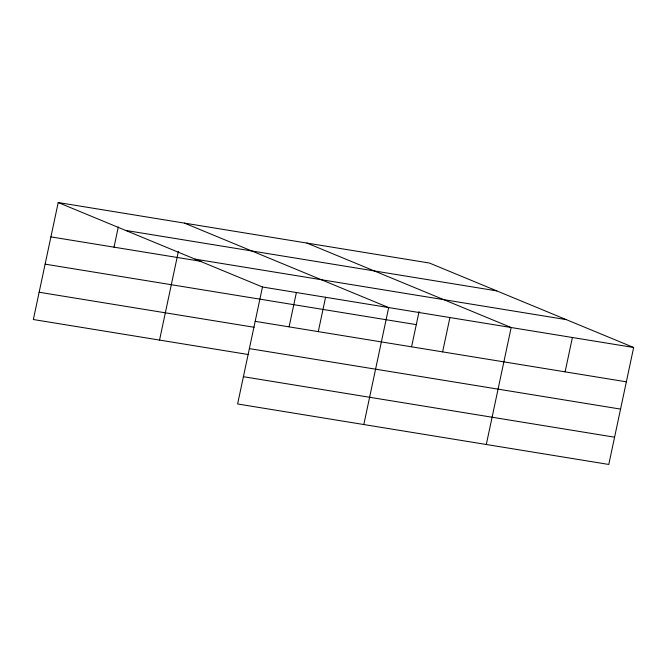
<?xml version="1.0" encoding="UTF-8"?>
<svg xmlns="http://www.w3.org/2000/svg" width="667" height="667" viewBox="0 0 667 667"><rect width="100%" height="100%" fill="white"/><g stroke="black" fill="none" stroke-linecap="round" stroke-linejoin="round"><path stroke-width="1" d="M58.212 202.543L262.473 287.002L237.61 403.977L608.788 464.457L633.65 347.482L429.39 263.023L58.212 202.543L33.35 319.518L248.349 354.544M114.015 247.165L118.309 226.963M159.546 340.078L178.397 251.392M289.111 326.747L296.381 292.555M318.276 331.624L325.571 297.29M363.815 424.537L388.678 307.57L184.409 223.112M411.597 346.707L419.084 311.506M442.621 351.884L449.917 317.55M486.301 444.497L511.164 327.53L306.903 243.063M565.107 371.844L572.403 337.51M125.621 230.415L496.79 290.895M195.072 259.13L566.241 319.618M50.917 236.885L201.609 261.439M262.473 287.002L633.65 347.482M45.114 264.149L416.291 324.637M255.178 321.344L626.355 381.824M39.145 292.246L254.152 327.28M249.383 348.616L620.552 409.096M243.405 376.705L614.582 437.185"/></g></svg>
